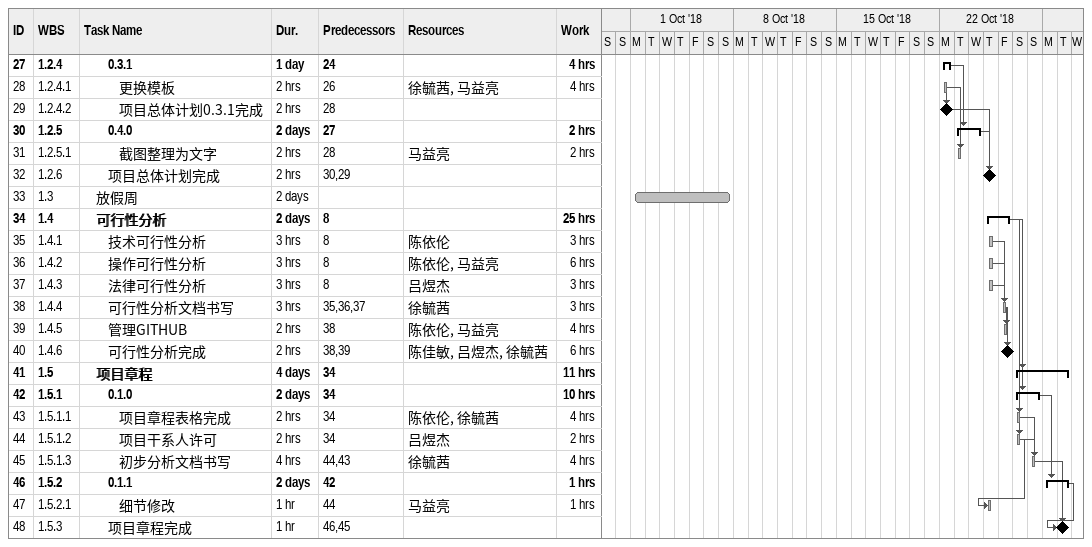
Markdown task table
| ID | WBS | Task | Duration | Start | Finish | Predecessors | Resources | Work (h) |
|---|---|---|---|---|---|---|---|---|
| 27 | 1.2.4 | **0.3.1** | 1d | 2018-10-22 | 2018-10-22 | 24 |  | 4 |
| 28 | 1.2.4.1 | 更换模板 | 2h | 2018-10-22 | 2018-10-22 | 26 | 徐毓茜, 马益亮 | 4 |
| 29 | 1.2.4.2 | 项目总体计划0.3.1完成 | 2h | 2018-10-22 | 2018-10-22 | 28 |  |  |
| 30 | 1.2.5 | **0.4.0** | 2d | 2018-10-23 | 2018-10-24 | 27 |  | 2 |
| 31 | 1.2.5.1 | 截图整理为文字 | 2h | 2018-10-23 | 2018-10-23 | 28 | 马益亮 | 2 |
| 32 | 1.2.6 | 项目总体计划完成 | 2h | 2018-10-25 | 2018-10-25 | 30, 29 |  |  |
| 33 | 1.3 | 放假周 | 2d | 2018-10-01 | 2018-10-07 |  |  |  |
| 34 | 1.4 | **可行性分析** | 2d | 2018-10-25 | 2018-10-26 | 8 |  | 25 |
| 35 | 1.4.1 | 技术可行性分析 | 3h | 2018-10-25 | 2018-10-25 | 8 | 陈依伦 | 3 |
| 36 | 1.4.2 | 操作可行性分析 | 3h | 2018-10-25 | 2018-10-25 | 8 | 陈依伦, 马益亮 | 6 |
| 37 | 1.4.3 | 法律可行性分析 | 3h | 2018-10-25 | 2018-10-25 | 8 | 吕煜杰 | 3 |
| 38 | 1.4.4 | 可行性分析文档书写 | 3h | 2018-10-26 | 2018-10-26 | 35, 36, 37 | 徐毓茜 | 3 |
| 39 | 1.4.5 | 管理GITHUB | 2h | 2018-10-26 | 2018-10-26 | 38 | 陈依伦, 马益亮 | 4 |
| 40 | 1.4.6 | 可行性分析完成 | 2h | 2018-10-26 | 2018-10-26 | 38, 39 | 陈佳敏, 吕煜杰, 徐毓茜 | 6 |
| 41 | 1.5 | **项目章程** | 4d | 2018-10-27 | 2018-10-30 | 34 |  | 11 |
| 42 | 1.5.1 | **0.1.0** | 2d | 2018-10-27 | 2018-10-28 | 34 |  | 10 |
| 43 | 1.5.1.1 | 项目章程表格完成 | 2h | 2018-10-27 | 2018-10-27 | 34 | 陈依伦, 徐毓茜 | 4 |
| 44 | 1.5.1.2 | 项目干系人许可 | 2h | 2018-10-27 | 2018-10-27 | 34 | 吕煜杰 | 2 |
| 45 | 1.5.1.3 | 初步分析文档书写 | 4h | 2018-10-28 | 2018-10-28 | 44, 43 | 徐毓茜 | 4 |
| 46 | 1.5.2 | **0.1.1** | 2d | 2018-10-29 | 2018-10-30 | 42 |  | 1 |
| 47 | 1.5.2.1 | 细节修改 | 1h | 2018-10-25 | 2018-10-25 | 44 | 马益亮 | 1 |
| 48 | 1.5.3 | 项目章程完成 | 1h | 2018-10-30 | 2018-10-30 | 46, 45 |  |  |
